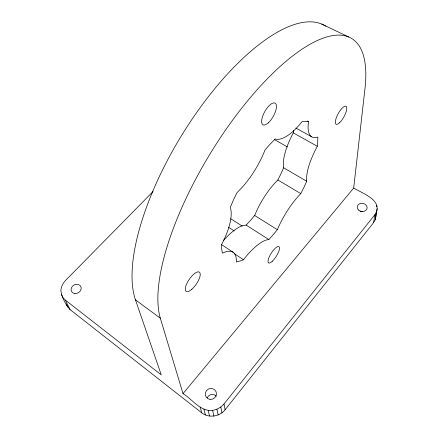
<?xml version="1.0" encoding="UTF-8"?>
<svg xmlns="http://www.w3.org/2000/svg" width="438" height="438" viewBox="0 0 438 438"><rect width="100%" height="100%" fill="white"/><g stroke="black" fill="none" stroke-linecap="round" stroke-linejoin="round"><path stroke-width="0.66" d="M223.281 240.758A41.577 14.476 -56.7 0 1 244.032 225.351L246.156 225.116L251.626 219.148L254.664 215.463L256.422 211.39A39.672 13.359 -58.5 0 1 274.998 182.953L277.845 179.985L280.769 174.149L283.594 167.77L283.348 165.175A40.937 14.043 -60.4 0 1 291.067 137.236L293.257 132.873L293.476 130.376M308.478 121.66L308.155 125.224A45.662 15.357 -61.6 0 0 315.634 137.565L317.807 137.127L317.681 143.16L317.293 146.276L315.042 150.688A41.544 13.014 -60.3 0 0 306.595 178.704L306.726 181.272L303.786 187.699L300.78 193.601L297.955 196.657A40.241 12.368 -58.5 0 0 279.176 225.565L277.347 229.671L274.308 233.438L268.877 239.57L266.841 239.893A42.201 13.419 -56.9 0 0 246.484 255.995L243.451 259.696L241.929 260.446L236.356 261.99L236.312 259.219A46.565 16.096 -55.8 0 0 225.258 252.014L222.405 253.148L221.469 247.853L221.431 244.93L223.785 240.188A50.835 19.496 -56.4 0 0 230.946 210.081L230.333 207.24L233.558 199.679L237.002 192.649L240.571 189.024A52.418 20.958 -59.2 0 0 262.942 154.964L265.072 149.933L268.68 145.69L275.053 139.06L277.353 139.333A50.288 18.785 -61.6 0 0 298.973 125.356L302.11 121.687L303.539 121.342L308.478 121.66L307.29 121.014M353.69 188.044L364.991 88.454A173.289 61.282 -58.8 0 0 256.986 89.894A173.289 61.282 -58.8 0 0 160.341 318.229L183.007 393.62C192.479 399.319 200.182 411.747 212.611 410.373C217.056 409.667 221.097 407.395 224.004 403.951L374.835 214.746C384.394 200.566 361.996 193.295 353.69 188.044L183.007 393.62M153.021 191.57L65.382 280.621C62.771 283.419 61.024 286.972 60.855 290.827C61.933 297.616 65.525 304.415 70.042 309.562L201.699 412.81C208.74 418.334 219.641 416.741 225.121 409.765L373.587 222.624L374.835 214.746M376.576 206.818L376.784 205.493M373.587 222.624L375.218 219.783L376.483 211.882M375.218 219.783L377.145 208.723M321.673 24.057L348.714 37.006M295.787 128L311.692 136.798M293.257 132.873L317.293 146.276M274.402 139.558L287.448 146.982M283.594 167.77L306.726 181.272M277.845 179.985L300.78 193.601M254.664 215.463L277.347 229.671M246.156 225.116L268.877 239.57M230.766 218.759L242.28 226.101M228.499 227.251L234.226 230.941M221.409 244.53L233.136 252.272M234.396 253.717L243.451 259.696M325.664 26.17A170.415 65.864 -58.8 0 0 195.37 114.362A170.415 65.864 -58.8 0 0 135.457 299.806L160.341 318.229M61.336 294.32L62.842 297.457L65.262 300.019L161.255 374.862L135.457 299.806M65.262 300.019L70.042 309.562M66.176 303.934L67.66 307.033M200.182 407.05L201.699 412.81M203.933 409.24L205.389 414.972M208.176 410.373L209.561 416.095M212.611 410.373L213.919 416.1M216.925 409.24L218.162 414.978M220.812 407.044L221.984 412.815M224.004 403.951L225.121 409.765M375.733 215.37L375.87 216.651M207.179 397.77A5.546 5.365 -29.4 0 1 216.339 396.182M360.091 211.302A4.928 4.068 8.7 0 1 362.62 211.527M268.259 122.886A12.412 4.884 -60.8 0 0 275.803 103.784A12.412 4.884 -60.8 0 0 263.057 115.194A12.412 4.884 -60.8 0 0 268.259 122.886M339.598 122.717A10.255 3.285 -61.1 0 0 346.584 106.981A10.255 3.285 -61.1 0 0 336.997 116.048A10.255 3.285 -61.1 0 0 339.598 122.717M191.86 289.25A11.662 4.254 -55.6 0 0 199.64 272.387A11.662 4.254 -55.6 0 0 186.802 283.643A11.662 4.254 -55.6 0 0 191.86 289.25M272.359 261.212A9.631 2.967 -57.6 0 0 279.263 247.037A9.631 2.967 -57.6 0 0 269.622 256.077A9.631 2.967 -57.6 0 0 272.359 261.212M210.01 399.357A5.639 5.437 -27.1 0 0 216.093 391.802A5.639 5.437 -27.1 0 0 206.517 390.614A5.639 5.437 -27.1 0 0 210.01 399.357M358.492 210.016A4.999 4.101 8.4 0 0 366.924 208.893A4.999 4.101 8.4 0 0 361.109 203.352A4.999 4.101 8.4 0 0 358.492 210.016M74.854 293.487A5.256 4.424 -27.7 0 0 81.046 287.065A5.256 4.424 -27.7 0 0 72.522 286.156A5.256 4.424 -27.7 0 0 74.854 293.487"/></g></svg>
